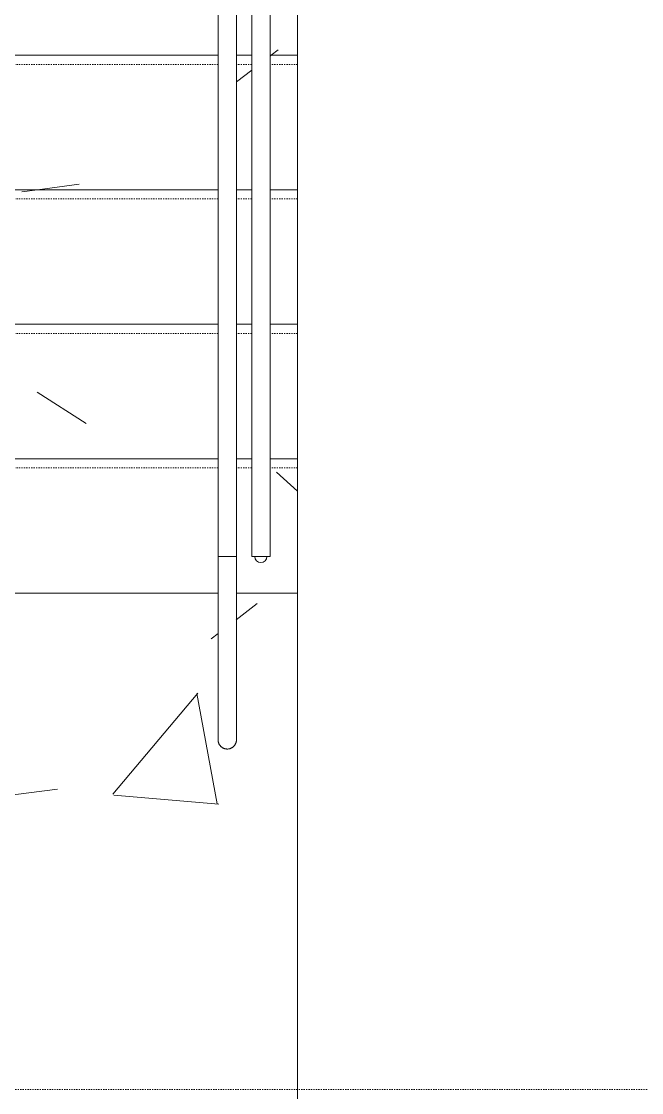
# Model space of a CAD drawing. Header units: inches. Extents: x -1551 to 2054, y 9767 to 12269.
# Drawn here: x 1309.9 to 1360.6, y 12118.3 to 12206 of the extents above; entities that cross this region are included whole.
import ezdxf

# ---------------------------------------------------------------- set-up
doc = ezdxf.new("R2010")
doc.units = ezdxf.units.IN
doc.header["$MEASUREMENT"] = 0
for name, pattern in [('Dash 1_16_', [0.125, 0.0625, -0.0625]), ('Double Dash 3_8_', [1, 0.375, -0.125, 0.125, -0.125, 0.125, -0.125]), ('Overhead 1_16_', [0.101562, 0.0625, -0.039062])]:
    doc.linetypes.add(name, pattern=pattern)
for name, color, linetype, lineweight in [('0-1', 7, 'Continuous', 5), ('0-2', 7, 'Continuous', 9), ('0-3', 250, 'Double Dash 3_8_', 15), ('A-FLOR-1', 7, 'Continuous', 9), ('A-FLOR-HRAL-1', 7, 'Continuous', 9), ('A-FLOR-PATT-1', 252, 'Continuous', 9), ('C-PROP-LINE-2', 250, 'Dash 1_16_', 15), ('S-STRS-1', 7, 'Continuous', 9), ('S-STRS-2', 252, 'Continuous', 9), ('S-STRS-3', 7, 'Overhead 1_16_', 9)]:
    doc.layers.add(name, color=color, linetype=linetype, lineweight=lineweight)
pattern_1 = [(50, (0, 0), (103.28545, -9.0368), [10.8, -118.8]), (355, (0, 0), (-19.9797, 108.3155), [8.64, -95.04]), (100.451, (8.61, -0.75), (83.3065, 99.2783), [9.179, -100.964]), (46.184, (0, 28.8), (153.6832, -23.8353), [16.2, -178.2]), (96.636, (12.8, 26.81), (134.5904, 140.2742), [13.768, -151.447]), (351.184, (0, 28.8), (134.5915, 140.2725), [12.96, -142.56]), (21, (14.4, 21.6), (85.95435, -57.97756), [10.8, -118.8]), (326, (14.4, 21.6), (35.0378, 104.4212), [8.64, -95.04]), (71.451, (21.56, 16.77), (120.9926, 46.443), [9.179, -100.964]), (37.5, (0, 0), (1.75074, 47.93675), [4.752, -89.136, 4.752, -91.728, -95.4]), (37.5, (0, 0), (1.75074, 47.93675), [-190.368, 4.752, -90.648]), (7.5, (0, 0), (37.88179, 56.79546), [4.752, -50.256, 4.752, -86.976, -36.36]), (7.5, (0, 0), (37.88179, 56.79546), [-146.736, 4.752, -31.608]), (327.5, (-32.112, 0), (76.87036, -3.24809), [4.752, -31.248, 4.752, -107.568, -149.04]), (327.5, (-32.112, 0), (76.87036, -3.24809), [-148.32, 4.752, -144.288]), (317.5, (-46.51, 0), (83.9787, 14.41494), [4.752, -42.048, 4.752, -69.84, -105.84]), (317.5, (-46.51, 0), (83.9787, 14.41494), [-121.392, 4.752, -101.088])]

# ---------------------------------------------------------------- blocks, each defined once
blk = doc.blocks.new('Railing - 1_-2850778-KEY PLAN - 1ST FLOOR')
at = {"layer": 'A-FLOR-HRAL-1'}
for p, q in [((2, 0), (2, -11)), ((3.5, -11), (3.5, 0))]:
    blk.add_line(p, q, dxfattribs=at)
at = {"layer": 'A-FLOR-HRAL-1', "flags": 128}
for points in [[(2, -15), (2, -14.997), (2, -14.987), (2, -14.971), (2, -14.949), (2, -14.92), (2, -14.885), (2, -14.844), (2, -14.797), (2, -14.744), (2, -14.684), (2, -14.619), (2, -14.548), (2, -14.471), (2, -14.389), (2, -14.301), (2, -14.208), (2, -14.11), (2, -14.007), (2, -13.899), (2, -13.787), (2, -13.67), (2, -13.549), (2, -13.423), (2, -13.294), (2, -13.161), (2, -13.025), (2, -12.885), (2, -12.743), (2, -12.597), (2, -12.449), (2, -12.299), (2, -12.147), (2, -11.993), (2, -11.837), (2, -11.68), (2, -11.522), (2, -11.363), (2, -11.203), (2, -11.043), (2, -11)], [(2, -11), (2, -11.16), (2, -11.32), (2, -11.479), (2, -11.637), (2, -11.795), (2, -11.951), (2, -12.105), (2, -12.258), (2, -12.409), (2, -12.558), (2, -12.704), (2, -12.847), (2, -12.988), (2, -13.125), (2, -13.259), (2, -13.389), (2, -13.515), (2, -13.638), (2, -13.756), (2, -13.869), (2, -13.979), (2, -14.083), (2, -14.182), (2, -14.277), (2, -14.366), (2, -14.45), (2, -14.528), (2, -14.6), (2, -14.667), (2, -14.728), (2, -14.783), (2, -14.832), (2, -14.875), (2, -14.911), (2, -14.942), (2, -14.966), (2, -14.984), (2, -14.995), (2, -15)], [(3.5, -11), (3.5, -11.16), (3.5, -11.32), (3.5, -11.479), (3.5, -11.637), (3.5, -11.795), (3.5, -11.951), (3.5, -12.105), (3.5, -12.258), (3.5, -12.409), (3.5, -12.558), (3.5, -12.704), (3.5, -12.847), (3.5, -12.988), (3.5, -13.125), (3.5, -13.259), (3.5, -13.389), (3.5, -13.515), (3.5, -13.638), (3.5, -13.756), (3.5, -13.869), (3.5, -13.979), (3.5, -14.083), (3.5, -14.182), (3.5, -14.277), (3.5, -14.366), (3.5, -14.45), (3.5, -14.528), (3.5, -14.6), (3.5, -14.667), (3.5, -14.728), (3.5, -14.783), (3.5, -14.832), (3.5, -14.875), (3.5, -14.911), (3.5, -14.942), (3.5, -14.966), (3.5, -14.984), (3.5, -14.995), (3.5, -15)], [(3.5, -15), (3.5, -14.997), (3.5, -14.987), (3.5, -14.971), (3.5, -14.949), (3.5, -14.92), (3.5, -14.885), (3.5, -14.844), (3.5, -14.797), (3.5, -14.744), (3.5, -14.684), (3.5, -14.619), (3.5, -14.548), (3.5, -14.471), (3.5, -14.389), (3.5, -14.301), (3.5, -14.208), (3.5, -14.11), (3.5, -14.007), (3.5, -13.899), (3.5, -13.787), (3.5, -13.67), (3.5, -13.549), (3.5, -13.423), (3.5, -13.294), (3.5, -13.161), (3.5, -13.025), (3.5, -12.885), (3.5, -12.743), (3.5, -12.597), (3.5, -12.449), (3.5, -12.299), (3.5, -12.147), (3.5, -11.993), (3.5, -11.837), (3.5, -11.68), (3.5, -11.522), (3.5, -11.363), (3.5, -11.203), (3.5, -11.043), (3.5, -11)], [(2.75, -15.75), (2.72, -15.749), (2.69, -15.748), (2.66, -15.745), (2.631, -15.74), (2.601, -15.735), (2.572, -15.729), (2.543, -15.721), (2.514, -15.712), (2.486, -15.702), (2.458, -15.691), (2.431, -15.679), (2.404, -15.665), (2.377, -15.651), (2.352, -15.635), (2.327, -15.619), (2.302, -15.602), (2.278, -15.583), (2.255, -15.564), (2.233, -15.544), (2.212, -15.523), (2.192, -15.501), (2.172, -15.478), (2.153, -15.454), (2.136, -15.43), (2.119, -15.405), (2.103, -15.38), (2.089, -15.353), (2.075, -15.327), (2.062, -15.3), (2.051, -15.272), (2.041, -15.244), (2.031, -15.215), (2.023, -15.186), (2.017, -15.157), (2.011, -15.127), (2.006, -15.098), (2.003, -15.068), (2.001, -15.038), (2, -15.008), (2, -15)], [(3.5, -15), (3.499, -15.03), (3.498, -15.06), (3.495, -15.09), (3.49, -15.119), (3.485, -15.149), (3.479, -15.178), (3.471, -15.207), (3.462, -15.236), (3.452, -15.264), (3.441, -15.292), (3.429, -15.319), (3.415, -15.346), (3.401, -15.373), (3.385, -15.398), (3.369, -15.423), (3.352, -15.448), (3.333, -15.472), (3.314, -15.495), (3.294, -15.517), (3.273, -15.538), (3.251, -15.558), (3.228, -15.578), (3.204, -15.597), (3.18, -15.614), (3.155, -15.631), (3.13, -15.647), (3.103, -15.661), (3.077, -15.675), (3.05, -15.688), (3.022, -15.699), (2.994, -15.709), (2.965, -15.719), (2.936, -15.727), (2.907, -15.733), (2.877, -15.739), (2.848, -15.744), (2.818, -15.747), (2.788, -15.749), (2.758, -15.75), (2.75, -15.75)]]:
    blk.add_lwpolyline(points, dxfattribs=at)
at = {"layer": 'A-FLOR-HRAL-1'}
blk.add_arc((0, 0), 0.5, 180, 360, dxfattribs=at)
blk = doc.blocks.new('Railing - Railing-2850923-KEY PLAN - 1ST FLOOR')
at = {"layer": 'A-FLOR-HRAL-1'}
for p, q in [((-2638.824, 12222.189), (-2638.824, 12162.189)), ((-2637.324, 12222.189), (-2637.324, 12162.189)), ((-2636.074, 12222.189), (-2636.074, 12162.189)), ((-2634.574, 12222.189), (-2634.574, 12162.189)), ((-2637.324, 12162.189), (-2638.824, 12162.189)), ((-2634.574, 12162.189), (-2636.074, 12162.189))]:
    blk.add_line(p, q, dxfattribs=at)
at = {"extrusion": (0, 0, -1), "zscale": -1}
blk.add_blockref('Railing - 1_-2850778-KEY PLAN - 1ST FLOOR', (2635.324, 12162.189), dxfattribs=at)
blk = doc.blocks.new('Family - ___-2835932-KEY PLAN - 1ST FLOOR')
at = {"layer": 'C-PROP-LINE-2'}
blk.add_line((-2067.924, 12118.589), (-3860.724, 12118.589), dxfattribs=at)
blk = doc.blocks.new('CTR - 1st Phase - Shell_rvt-1-KEY PLAN - 1ST FLOOR')
at = {"layer": 'A-FLOR-PATT-1'}
h = blk.add_hatch(dxfattribs=at)
h.set_pattern_fill('FP_14', color=256, style=0, pattern_type=2)
h.set_pattern_definition([(49.994, (0, 5.235), (103.28544, -9.03407), [10.799, -118.785]), (355.001, (0, 5.24), (-19.9796, 108.2919), [8.64, -95.04]), (100.454, (8.61, 4.48), (83.3048, 99.2579), [9.177, -100.943]), (46.178, (0, 34.03), (153.6824, -23.8295), [16.198, -178.18]), (96.637, (12.8, 32.04), (134.592, 140.2428), [13.765, -151.414]), (351.186, (0, 34.03), (134.5913, 140.242), [12.96, -142.559]), (20.996, (14.4, 26.83), (85.95484, -57.9647), [10.8, -118.797]), (326.006, (14.4, 26.83), (35.03695, 104.3988), [8.639, -95.034]), (71.448, (21.56, 22), (120.9912, 46.4348), [9.177, -100.945]), (37.494, (0, 5.235), (1.75087, 47.92651), [4.752, -89.129, 4.752, -91.721, -95.392]), (37.494, (0, 5.235), (1.75087, 47.92651), [-190.353, 4.752, -90.641]), (7.498, (0, 5.235), (37.88223, 56.78284), [4.752, -50.256, 4.752, -86.976, -36.36]), (7.498, (0, 5.235), (37.88223, 56.78284), [-146.735, 4.752, -31.608]), (327.506, (-32.112, 5.235), (76.87, -3.24671), [4.752, -31.246, 4.752, -107.561, -149.031]), (327.506, (-32.112, 5.235), (76.87, -3.24671), [-148.311, 4.752, -144.279]), (317.506, (-46.51, 5.235), (83.97842, 14.41176), [4.752, -42.044, 4.752, -69.833, -105.83]), (317.506, (-46.51, 5.235), (83.97842, 14.41176), [-121.38, 4.752, -101.078])])
h.paths.add_polyline_path([(-2638.238, 12148.485), (-2638.076, 12147.863), (-2638.268, 12147.487), (-2638.256, 12148.367)], flags=0)
h.paths.add_polyline_path([(-2709.409, 12148.485), (-2709.38, 12147.487), (-2709.444, 12147.427), (-2709.507, 12148.12), (-2709.425, 12148.426)], flags=0)
h.paths.add_polyline_path([(-2716.324, 12090.189), (-2694.324, 12090.189), (-2694.324, 12124.939), (-2692.574, 12124.939), (-2692.574, 12090.189), (-2632.324, 12090.189), (-2632.324, 12159.189), (-2637.324, 12159.189), (-2637.467, 12149.072), (-2637.51, 12148.431), (-2637.643, 12147.475), (-2637.809, 12147.498), (-2637.926, 12148.12), (-2638.449, 12148.758), (-2638.504, 12148.412), (-2638.654, 12149.201), (-2638.704, 12149.194), (-2638.798, 12151.189), (-2638.824, 12151.189), (-2638.824, 12159.189), (-2708.824, 12159.189), (-2708.969, 12149.198), (-2709.017, 12149.061), (-2709.085, 12148.923), (-2709.234, 12148.809), (-2709.527, 12148.309), (-2709.837, 12147.474), (-2709.949, 12147.368), (-2710.016, 12147.498), (-2710.18, 12149.072), (-2710.198, 12149.739), (-2710.187, 12150.322), (-2710.324, 12151.957), (-2710.324, 12159.189), (-2716.324, 12159.189), (-2716.324, 12122.346)], flags=0)
h.paths.add_polyline_path([(-2709.703, 12146.571), (-2709.647, 12147.038), (-2709.574, 12147.009), (-2709.656, 12146.73)], flags=0)
h.paths.add_polyline_path([(-2637.944, 12146.571), (-2637.926, 12147.068), (-2637.837, 12147.101), (-2637.926, 12146.664)], flags=0)
h.paths.add_polyline_path([(-2709.62, 12148.734), (-2709.614, 12149.019), (-2709.635, 12148.84)], flags=0)
at = {"layer": 'S-STRS-2'}
h = blk.add_hatch(dxfattribs=at)
h.set_pattern_fill('FP_8', color=256, style=0, pattern_type=2)
h.set_pattern_definition(pattern_1)
h.paths.add_polyline_path([(-2716.324, 12203.189), (-2714.824, 12203.189), (-2714.824, 12214.189), (-2716.324, 12214.189)], flags=0)
h.paths.add_polyline_path([(-2714.074, 12203.189), (-2713.074, 12203.189), (-2713.074, 12214.189), (-2714.074, 12214.189)], flags=0)
h.paths.add_polyline_path([(-2632.324, 12203.189), (-2632.324, 12214.189), (-2634.574, 12214.189), (-2634.574, 12203.189)], flags=0)
h.paths.add_polyline_path([(-2711.574, 12203.189), (-2710.324, 12203.189), (-2710.324, 12214.189), (-2711.574, 12214.189)], flags=0)
h.paths.add_polyline_path([(-2636.074, 12203.189), (-2636.074, 12214.189), (-2637.324, 12214.189), (-2637.324, 12203.189)], flags=0)
h.paths.add_polyline_path([(-2638.824, 12203.189), (-2638.824, 12214.189), (-2708.824, 12214.189), (-2708.824, 12203.189), (-2653.726, 12203.189)], flags=0)
h = blk.add_hatch(dxfattribs=at)
h.set_pattern_fill('FP_13', color=256, style=0, pattern_type=2)
h.set_pattern_definition(pattern_1)
h.paths.add_polyline_path([(-2716.324, 12192.189), (-2714.824, 12192.189), (-2714.824, 12203.189), (-2716.324, 12203.189), (-2716.324, 12201.309)], flags=0)
h.paths.add_polyline_path([(-2714.074, 12192.189), (-2713.074, 12192.189), (-2713.074, 12203.189), (-2714.074, 12203.189), (-2714.074, 12201.309)], flags=0)
h.paths.add_polyline_path([(-2634.574, 12192.189), (-2632.324, 12192.189), (-2632.324, 12203.189), (-2634.574, 12203.189), (-2634.574, 12201.309)], flags=0)
h.paths.add_polyline_path([(-2711.574, 12192.189), (-2710.324, 12192.189), (-2710.324, 12203.189), (-2711.574, 12203.189), (-2711.574, 12201.309)], flags=0)
h.paths.add_polyline_path([(-2636.074, 12192.189), (-2636.074, 12203.189), (-2637.324, 12203.189), (-2637.324, 12192.189)], flags=0)
h.paths.add_polyline_path([(-2638.824, 12192.189), (-2638.824, 12203.189), (-2708.824, 12203.189), (-2708.824, 12192.189), (-2653.726, 12192.189)], flags=0)
h = blk.add_hatch(dxfattribs=at)
h.set_pattern_fill('FP_8', color=256, style=0, pattern_type=2)
h.set_pattern_definition(pattern_1)
h.paths.add_polyline_path([(-2716.324, 12181.189), (-2714.824, 12181.189), (-2714.824, 12192.189), (-2716.324, 12192.189), (-2716.324, 12181.568)], flags=0)
h.paths.add_polyline_path([(-2714.074, 12181.189), (-2713.074, 12181.189), (-2713.074, 12192.189), (-2714.074, 12192.189), (-2714.074, 12181.568)], flags=0)
h.paths.add_polyline_path([(-2687.494, 12181.189), (-2638.824, 12181.189), (-2638.824, 12192.189), (-2708.824, 12192.189), (-2708.824, 12181.189), (-2704.378, 12181.189)], flags=0)
h.paths.add_polyline_path([(-2711.574, 12181.189), (-2710.324, 12181.189), (-2710.324, 12192.189), (-2711.574, 12192.189), (-2711.574, 12181.568)], flags=0)
h.paths.add_polyline_path([(-2637.324, 12181.189), (-2636.074, 12181.189), (-2636.074, 12192.189), (-2637.324, 12192.189), (-2637.324, 12181.568)], flags=0)
h.paths.add_polyline_path([(-2632.324, 12181.189), (-2632.324, 12192.189), (-2634.574, 12192.189), (-2634.574, 12181.189)], flags=0)
h = blk.add_hatch(dxfattribs=at)
h.set_pattern_fill('FP_8', color=256, style=0, pattern_type=2)
h.set_pattern_definition(pattern_1)
h.paths.add_polyline_path([(-2716.324, 12170.189), (-2714.824, 12170.189), (-2714.824, 12181.189), (-2716.324, 12181.189), (-2716.324, 12171.698)], flags=0)
h.paths.add_polyline_path([(-2632.324, 12170.189), (-2632.324, 12181.189), (-2634.574, 12181.189), (-2634.574, 12170.189)], flags=0)
h.paths.add_polyline_path([(-2714.074, 12170.189), (-2713.074, 12170.189), (-2713.074, 12181.189), (-2714.074, 12181.189), (-2714.074, 12171.698)], flags=0)
h.paths.add_polyline_path([(-2636.074, 12170.189), (-2636.074, 12181.189), (-2637.324, 12181.189), (-2637.324, 12170.189), (-2636.842, 12170.189)], flags=0)
h.paths.add_polyline_path([(-2711.574, 12170.189), (-2710.324, 12170.189), (-2710.324, 12181.189), (-2711.574, 12181.189), (-2711.574, 12171.698)], flags=0)
h.paths.add_polyline_path([(-2638.824, 12170.189), (-2638.824, 12181.189), (-2708.824, 12181.189), (-2708.824, 12170.189), (-2653.726, 12170.189)], flags=0)
h = blk.add_hatch(dxfattribs=at)
h.set_pattern_fill('FP_8', color=256, style=0, pattern_type=2)
h.set_pattern_definition(pattern_1)
h.paths.add_polyline_path([(-2716.324, 12159.189), (-2710.324, 12159.189), (-2710.324, 12170.189), (-2711.574, 12170.189), (-2711.574, 12162.189), (-2711.824, 12162.189), (-2712.012, 12161.798), (-2712.649, 12161.827), (-2712.824, 12162.189), (-2713.074, 12162.189), (-2713.074, 12170.189), (-2714.074, 12170.189), (-2714.074, 12160.689), (-2714.824, 12160.689), (-2714.824, 12170.189), (-2716.324, 12170.189), (-2716.324, 12161.827)], flags=0)
h.paths.add_polyline_path([(-2645.284, 12159.189), (-2638.824, 12159.189), (-2638.842, 12170.189), (-2708.824, 12170.189), (-2708.824, 12159.189), (-2653.726, 12159.189)], flags=0)
h.paths.add_polyline_path([(-2637.324, 12159.189), (-2632.324, 12159.189), (-2632.324, 12170.189), (-2634.574, 12170.189), (-2634.574, 12162.189), (-2634.824, 12162.189), (-2635.012, 12161.798), (-2635.649, 12161.827), (-2635.824, 12162.189), (-2636.074, 12162.189), (-2636.074, 12170.189), (-2637.324, 12170.189), (-2637.324, 12161.689)], flags=0)
at = {"layer": 'A-FLOR-1'}
for p, q in [((-2638.78, 12159.189), (-2708.867, 12159.189)), ((-2632.324, 12159.189), (-2637.349, 12159.189)), ((-2632.324, 12090.189), (-2632.324, 12159.189))]:
    blk.add_line(p, q, dxfattribs=at)
at = {"layer": 'S-STRS-1'}
for p, q in [((-2632.324, 12214.189), (-2632.324, 12203.189)), ((-2638.824, 12203.189), (-2708.824, 12203.189)), ((-2636.074, 12203.189), (-2637.324, 12203.189)), ((-2632.324, 12203.189), (-2634.574, 12203.189)), ((-2632.324, 12203.189), (-2632.324, 12192.189)), ((-2638.824, 12192.189), (-2708.824, 12192.189)), ((-2636.074, 12192.189), (-2637.324, 12192.189)), ((-2632.324, 12192.189), (-2634.574, 12192.189)), ((-2632.324, 12192.189), (-2632.324, 12181.189)), ((-2638.824, 12181.189), (-2708.824, 12181.189)), ((-2636.074, 12181.189), (-2637.324, 12181.189)), ((-2632.324, 12181.189), (-2634.574, 12181.189)), ((-2632.324, 12181.189), (-2632.324, 12170.189)), ((-2638.824, 12170.189), (-2708.824, 12170.189)), ((-2636.074, 12170.189), (-2637.324, 12170.189)), ((-2632.324, 12170.189), (-2634.574, 12170.189)), ((-2632.324, 12170.189), (-2632.324, 12159.189)), ((-2638.78, 12159.189), (-2708.867, 12159.189)), ((-2632.324, 12159.189), (-2637.349, 12159.189))]:
    blk.add_line(p, q, dxfattribs=at)
at = {"layer": 'S-STRS-3'}
for p, q in [((-2638.824, 12202.439), (-2708.824, 12202.439)), ((-2636.074, 12202.439), (-2637.324, 12202.439)), ((-2632.324, 12202.439), (-2634.574, 12202.439)), ((-2638.824, 12191.439), (-2708.824, 12191.439)), ((-2636.074, 12191.439), (-2637.324, 12191.439)), ((-2632.324, 12191.439), (-2634.574, 12191.439)), ((-2638.824, 12180.439), (-2708.824, 12180.439)), ((-2636.074, 12180.439), (-2637.324, 12180.439)), ((-2632.324, 12180.439), (-2634.574, 12180.439)), ((-2638.824, 12169.439), (-2708.824, 12169.439)), ((-2636.074, 12169.439), (-2637.324, 12169.439)), ((-2632.324, 12169.439), (-2634.574, 12169.439))]:
    blk.add_line(p, q, dxfattribs=at)
at = {"layer": '0-2'}
blk.add_blockref('Railing - Railing-2850923-KEY PLAN - 1ST FLOOR', (0, 0), dxfattribs=at)
at = {"layer": '0-3'}
blk.add_blockref('Family - ___-2835932-KEY PLAN - 1ST FLOOR', (0, 0), dxfattribs=at)

msp = doc.modelspace()

# ---------------------------------------------------------------- block references
at = {"layer": '0-1'}
msp.add_blockref('CTR - 1st Phase - Shell_rvt-1-KEY PLAN - 1ST FLOOR', (3964.779, 0), dxfattribs=at)

doc.saveas('drawing.dxf')
